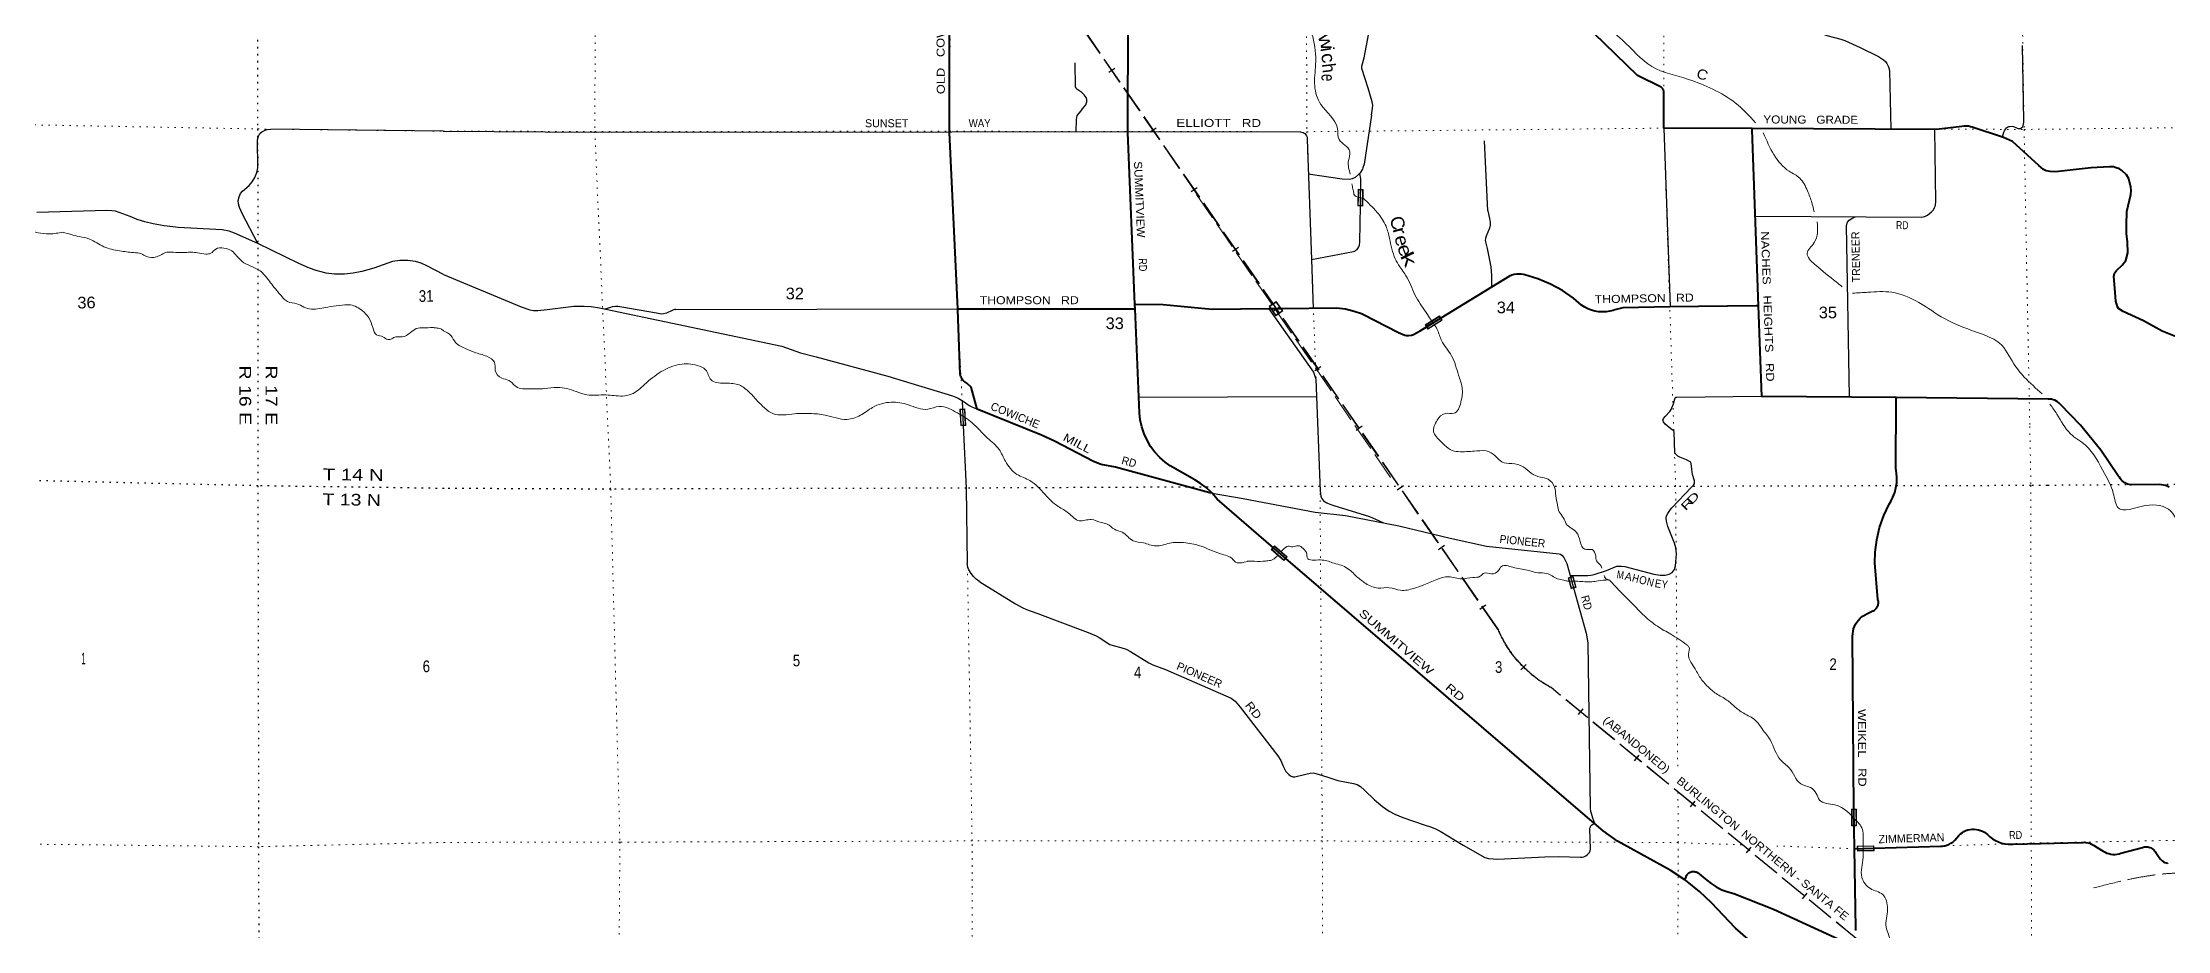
# Model space of a CAD drawing. Header units: feet. Extents: x -6 to 252658, y -374658 to -170635.
# Drawn here: x 56992 to 88860, y -317587 to -304260 of the extents above; entities that cross this region are included whole.
import ezdxf
from ezdxf.enums import TextEntityAlignment as Align

# ---------------------------------------------------------------- set-up
doc = ezdxf.new("R2010")
doc.units = ezdxf.units.FT
doc.header["$LTSCALE"] = 70
doc.linetypes.add('DOTTED', pattern=[1.5, 0.3, -1.2])
doc.linetypes.add('LONG_DASHED', pattern=[7.5, 6, -1.5])
for name, color, linetype, lineweight in [('26', 7, 'Continuous', 40), ('27', 7, 'Continuous', 13), ('29', 7, 'Continuous', 25), ('30', 7, 'Continuous', 13), ('31', 7, 'Continuous', 13), ('34', 7, 'Continuous', 25), ('39', 7, 'Continuous', 13), ('6', 7, 'DOTTED', 25), ('61', 7, 'Continuous', 13), ('63', 7, 'Continuous', 25), ('7', 7, 'DOTTED', 13)]:
    doc.layers.add(name, color=color, linetype=linetype, lineweight=lineweight)
doc.layers.add('41', color=7, linetype='Continuous')

msp = doc.modelspace()

# ---------------------------------------------------------------- linework, layer by layer
at = {"layer": '26'}
msp.add_line((84165, -316359.05), (84165.14, -316359.05), dxfattribs=at)
for points in [[(70719.35, -308258.04), (70596, -305613.05), (70594, -303624.05), (70622.22, -300294.75), (70622.43, -300271.05)], [(73375.54, -308191.7), (73270, -305609.05), (73277.94, -302154.05), (73278, -302129.05)], [(82629.38, -305550.11), (82617, -305550.05), (81307, -305548.05), (81306, -305009.05), (81306.17, -305004.48), (81305.8, -304995.92), (81304.54, -304987.44), (81302.4, -304979.14), (81299.41, -304971.11), (81295.59, -304963.44), (81290.99, -304956.21), (81285.66, -304949.5), (81279.66, -304943.39), (81273.05, -304937.93), (81265.91, -304933.2), (80911, -304757.05), (79608, -303484.05)], [(89079, -308714.05), (88782, -308590.05), (88498, -308439.05), (88197, -308299.05), (88125.6, -308253.75), (88112, -308225.05), (88083, -308143.05), (88069, -307946.05), (88053, -307773.05), (88065.48, -307721.6), (88096, -307682.05), (88182, -307603.05), (88236, -307532.05), (88267, -307419.05), (88259, -307254.05), (88246, -307129.05), (88245, -307002.05), (88249, -306797.05), (88309, -306541.05), (88315.81, -306479.94), (88309.39, -306430.68), (88279, -306308.05), (88243.03, -306244.35), (88177, -306180.05), (88142.42, -306158.68), (88092.12, -306139.41), (88048.24, -306128.7), (87989, -306125.05), (87716, -306140.05), (87491, -306166.05), (87224, -306198.05), (87160.98, -306201.52), (87098.9, -306197.24), (87041.11, -306184.39), (86999, -306166.05), (86932, -306108.05), (86536, -305745.05), (86403, -305684.05), (85930.01, -305531.01), (85907.67, -305524.41), (85875.14, -305517.89), (85842.11, -305514.81), (85808.95, -305515.2), (85776, -305519.05), (85396, -305564.05), (82629.38, -305550.11)], [(82726.41, -308210.93), (82630.18, -305572.15), (82629.38, -305550.11)], [(82726.41, -308210.93), (82692, -308211.37), (81396, -308228.05), (80690, -308241.05), (80574, -308272.05), (80549.05, -308280.55), (80495.14, -308294.4), (80440.08, -308302.53), (80384.47, -308304.86), (80328.92, -308301.37), (80274.04, -308292.09), (80220.43, -308277.12), (80168.68, -308256.63), (80119.36, -308230.85), (80073, -308200.05), (79952.24, -308098.61), (79784.99, -307982.77), (79606.54, -307885.06), (79418.86, -307806.53), (79224, -307748.05), (79203.28, -307743.05), (79167.87, -307737.6), (79132.09, -307735.87), (79096.32, -307737.9), (79060.96, -307743.65), (79026.39, -307753.07), (78993, -307766.05), (78723.59, -307931.42), (77964.73, -308397.24), (77649, -308591.05), (77644.15, -308595.7), (77554.44, -308649.7), (77520.13, -308658.86), (77476.86, -308663.44), (77446.27, -308663.14), (77424.42, -308658.89), (77328, -308618.05), (76794, -308341.05), (76789.42, -308339.18), (76662.04, -308295.13), (76530.75, -308264.65), (76397, -308248.05), (75573.02, -308257.18), (75396.46, -308259.49), (75380.46, -308259.27), (74534, -308267.05), (73799, -308197.05), (73390.07, -308191.89), (73375.54, -308191.7)], [(70719.35, -308258.04), (70744, -308258.03), (73353, -308257.06), (73378.21, -308257.05), (73375.54, -308191.7)], [(74531.89, -311025.92), (74500, -311017.28), (73084, -310634.05), (72868, -310592.05), (72753, -310549.05), (72168, -310242.05), (71974, -310155.05), (71007, -309763.05), (70921, -309432.05), (70857, -309376.05), (70853.73, -309374.44), (70837.03, -309364.92), (70821.42, -309353.7), (70807.07, -309340.91), (70794.13, -309326.7), (70782.74, -309311.2), (70773.04, -309294.6), (70765.13, -309277.08), (70759.1, -309258.83), (70755, -309240.05), (70720, -308272.05), (70719.35, -308258.04)], [(74531.89, -311025.92), (74516.86, -311008.7), (74441.81, -310939.03), (74359.89, -310877.59), (74272, -310825.05), (73904, -310615.05), (73827.31, -310559.54), (73746.84, -310488.23), (73674.25, -310408.9), (73610.36, -310322.43), (73555.85, -310229.74), (73511.33, -310131.87), (73477.29, -310029.88), (73454.09, -309924.89), (73442, -309818.05), (73378.21, -308257.05)], [(84791.09, -309589.77), (82776, -309571.05), (82726.41, -308210.93)], [(84165.14, -316359.05), (84156.24, -315762.03), (84138, -313169.05), (84138.97, -313132.91), (84143.83, -313095.64), (84152.55, -313059.09), (84165.05, -313023.64), (84181.19, -312989.7), (84200.78, -312957.63), (84223.62, -312927.79), (84249.45, -312900.49), (84278, -312876.05), (84391, -312816.27), (84432.67, -312794.23), (84441, -312791.5), (84446.12, -312789.41), (84458.71, -312782.66), (84470.54, -312774.64), (84481.45, -312765.42), (84491.35, -312755.12), (84500.11, -312743.83), (84507.65, -312731.69), (84513.87, -312718.83), (84518.72, -312705.39), (84522.14, -312691.52), (84524.08, -312677.36), (84524.54, -312663.08), (84523.5, -312648.83), (84520.98, -312634.77), (84517, -312621.05), (84472, -312069.05), (84476.47, -311911.19), (84499.92, -311723.69), (84542.84, -311539.66), (84604.76, -311361.13), (84685, -311190.05), (84709.81, -311149.6), (84743.11, -311083.09), (84769.29, -311013.48), (84788.04, -310941.51), (84799.17, -310867.97), (84802.55, -310793.67), (84798.14, -310719.42), (84786, -310646.05), (84790.88, -309634.05), (84791.09, -309589.77)], [(88882.58, -310933.31), (88855.78, -310919.75), (88827.71, -310909.07), (88798.68, -310901.38), (88769, -310896.77), (88739, -310895.28), (88322, -310899.05), (88306.55, -310897.82), (88283.56, -310893.95), (88261.1, -310887.7), (88239.41, -310879.14), (88218.74, -310868.35), (88199.31, -310855.47), (88181.33, -310840.62), (88165.01, -310823.98), (88154.74, -310811.05), (88138, -310786.05), (88120.07, -310761.05), (87858, -310377.05), (87555, -310001.05), (87256.32, -309694.05), (87228.71, -309665.67), (87207, -309649.64), (87192.98, -309640.92), (87169.79, -309629.66), (87145.55, -309620.9), (87120.52, -309614.71), (87119.99, -309614.64), (87095.07, -309611.18), (87069.99, -309610.95), (84791.09, -309589.77)], [(81623.67, -316824.51), (81402, -316682.05), (80612, -316248.05), (80397.67, -316093.41), (80055, -315800.05), (75638.7, -312003.07), (74607, -311116.05), (74584.21, -311085.83), (74531.89, -311025.92)], [(84165.14, -316359.05), (84455.97, -316350.9), (85461, -316322.75), (85485.93, -316322.05), (85511, -316317.51), (85518.87, -316316.08), (85550.95, -316306.72), (85581.86, -316294.05), (85611.29, -316278.22), (85638.89, -316259.41), (85654.84, -316245.89), (85668.25, -316233.19), (85699.74, -316195.89), (85730, -316160.05), (85753.63, -316138.04), (85779.43, -316118.63), (85807.12, -316102.03), (85836.39, -316088.4), (85866.93, -316077.91), (85898.4, -316070.67), (85930.45, -316066.76), (85962.73, -316066.23), (85994.89, -316069.06), (86026.58, -316075.25), (86057.45, -316084.71), (86087.16, -316097.35), (86115.39, -316113.03), (86141.82, -316131.57), (86159, -316146.05), (86195.73, -316180.47), (86235.86, -316210.86), (86278.95, -316236.89), (86324.52, -316258.28), (86372.08, -316274.78), (86421.1, -316286.22), (86471.05, -316292.48), (86521.38, -316293.48), (86546, -316292.05), (87570, -316264.72), (87595, -316264.05), (87620, -316263.2), (87635.25, -316264.37), (87665.1, -316269.84), (87694.21, -316278.4), (87722.26, -316289.96), (87748.96, -316304.38), (87774, -316321.52), (87781, -316327.05), (87896, -316395.05), (87922.86, -316410.83), (87951.22, -316423.73), (87980.78, -316433.58), (88011.2, -316440.3), (88042.16, -316443.79), (88073.31, -316444.04), (88104.32, -316441.02), (88134.84, -316434.78), (88160, -316427.05), (88483, -316341.05), (88498.86, -316335.84), (88515.18, -316332.33), (88531.78, -316330.54), (88548.47, -316330.49), (88565.08, -316332.19), (88581.41, -316335.62), (88597.3, -316340.73), (88612.57, -316347.48), (88627.05, -316355.79), (88640.58, -316365.56), (88653.02, -316376.7), (88664.22, -316389.07), (88674.07, -316402.55), (88682.46, -316416.98), (88683, -316418.05), (88733.61, -316489.05), (88754.33, -316518.13), (88775, -316537.59), (88781.8, -316543.2), (88799.81, -316555.12), (88818.96, -316565.1), (88839.06, -316573.02), (88859.87, -316578.8), (88861, -316579.05)], [(84183.43, -317587.75), (84185.18, -317569.44), (84185, -317551.05), (84165.14, -316359.05)], [(81623.67, -316824.51), (81634.58, -316796.05), (81634.89, -316795.25), (81647.69, -316761.86), (81658.34, -316745.25), (81662.74, -316739.96), (81671.78, -316731.14), (81681.69, -316723.31), (81692.36, -316716.56), (81703.68, -316710.97), (81715.53, -316706.59), (81727.77, -316703.47), (81740.26, -316701.65), (81752.88, -316701.14), (81765.48, -316701.96), (81777.93, -316704.09), (81790.09, -316707.51), (81801.82, -316712.18), (81813, -316718.05), (81953, -316830.05), (82015.49, -316880.27), (82093.88, -316931.63), (82177.22, -316974.5), (82264.57, -317008.43), (82355, -317033.05), (82950, -317268.05), (83929, -317718.05)], [(83099.72, -320473.12), (83389, -319665.05), (83476.3, -319389.86), (83544, -319070.05), (83568, -318864.05), (83565.88, -318835.03), (83555.83, -318767.27), (83538.74, -318700.93), (83514.81, -318636.75), (83484.31, -318575.41), (83447.56, -318517.6), (83404.97, -318463.95), (83357, -318415.05), (83146, -318218.05), (82382, -317550.05), (82020, -317173.05), (81842.8, -316999.12), (81630.71, -316829.03), (81623.67, -316824.51)]]:
    msp.add_lwpolyline(points, dxfattribs=at)
at = {"layer": '29'}
for p, q in [((84690, -304682.05), (84711.54, -305559.09)), ((62998.75, -305591.05), (60413.45, -305560.13)), ((81307, -305548.05), (81399.25, -308228.01)), ((85387, -306645.05), (85373.15, -305566.76)), ((78666, -306786.05), (78618, -305737.05)), ((76746, -307254.05), (76755.77, -306710.12)), ((82688, -306868.05), (85171, -306881.05)), ((84091, -309576.05), (84048, -307005.05)), ((76023.35, -307517.21), (76653, -307398.05)), ((63004.66, -307741.33), (64171, -308229.05)), ((66491, -308266.05), (70721, -308256.05)), ((70781.84, -309634.71), (70799.25, -310007.04)), ((73430.99, -309583.98), (76095, -309571.05)), ((81502, -309581.05), (82771, -309570.05)), ((79903.65, -312256.93), (79953.61, -312446.43))]:
    msp.add_line(p, q, dxfattribs=at)
for points in [[(76924, -305349.05), (76939.18, -305247.38), (76941.32, -305200.25), (76933.82, -305149.93), (76873.88, -304944.31), (76779.68, -304653.01), (76777.55, -304617.66), (76813.94, -304490.22), (76882.44, -304121.82)], [(83603, -304079.05), (83630.12, -304100.55), (83670.79, -304124.11), (83748.91, -304154.09), (83958.69, -304209.77), (84021.84, -304231.19), (84249.81, -304333.99), (84528.08, -304471.05), (84599.79, -304518.17), (84629.76, -304543.87), (84652.23, -304573.85), (84676.85, -304627.4), (84690, -304682.05)], [(86705.92, -305459.05), (86705, -305435.05), (86686, -304305.05)], [(72494.68, -305596.84), (72499.49, -305413.79), (72506.52, -305357.55), (72568.58, -305284.93), (72590.82, -305256.8), (72640, -305193.54), (72652.88, -305149.03), (72654.05, -305113.88), (72642.34, -305085.76), (72615.41, -305045.94), (72576.77, -305013.13), (72503.01, -304961.59), (72494.81, -304952.21), (72484.28, -304924.1), (72478.8, -304567.91)], [(60218.44, -307276.71), (59987.18, -306828.84), (59946.87, -306735.44), (59932.03, -306680.25), (59925.66, -306633.55), (59940.51, -306574.12), (59961.72, -306525.3), (59991.43, -306489.22), (60093.26, -306404.32), (60112.35, -306383.08), (60133.57, -306353.37), (60173.88, -306285.45), (60207.82, -306213.28), (60220.55, -306141.11), (60216.31, -305720.84), (60229.03, -305665.64), (60250.25, -305627.44), (60282.07, -305601.97), (60330.87, -305576.5), (60362.69, -305565.88), (60413.45, -305560.13)], [(62998.75, -305591.05), (65296, -305606.05), (70628, -305601.05), (73289, -305595.05), (75851.01, -305599.64)], [(75851.01, -305599.64), (75878.95, -305603.99), (75899.28, -305611.49), (75920.69, -305625.41), (75938.89, -305646.83), (75947.45, -305660.75), (75956.02, -305682.17), (75958, -305718.05)], [(76924, -305349.05), (76812.86, -306087), (76794.67, -306140.54), (76786.1, -306161.96), (76752.92, -306215.51), (76728.3, -306241.21), (76675.85, -306284.05), (76634.11, -306307.61), (76594.5, -306314.04), (76483.18, -306309.75), (75973.67, -306236.93)], [(86384, -305676.05), (86403.76, -305608.28), (86413.93, -305584.73), (86430.52, -305559.02), (86446.58, -305541.89), (86461.02, -305531.18), (86480.82, -305522.62), (86496.88, -305519.4), (86529.52, -305516.19), (86549.32, -305519.4), (86593.74, -305539.75), (86622.1, -305550.46), (86642.97, -305552.6), (86657.42, -305549.39), (86677.22, -305537.61), (86689.53, -305525.83), (86696.49, -305507.63), (86705.92, -305459.05)], [(75958, -305718.05), (76023.35, -307517.21), (76050, -308251.05)], [(76755.77, -306710.12), (76763, -306308.05), (76746.98, -306226.05)], [(60218.44, -307276.71), (59870.49, -307119.62), (59789.88, -307089.9), (59688.04, -307072.92), (59026.13, -307038.96), (58947.64, -307028.35), (58813.98, -307011.37), (58650.63, -306979.53), (58525.46, -306951.93), (58474.54, -306937.07), (58410.89, -306915.85), (58304.82, -306873.4), (58084.18, -306792.74), (58029.02, -306784.25), (57956.89, -306780), (56908.87, -306813.96)], [(78666, -306786.05), (78693.53, -306899.82), (78701.02, -306964.08), (78701.02, -307002.64), (78693.53, -307045.47), (78642.15, -307165.42), (78630.38, -307199.69), (78629.31, -307233.96), (78659.28, -307353.91), (78710.66, -307628.07), (78723.5, -307756.58), (78723.5, -307936.5)], [(84048, -307005.05), (84063.33, -306956.43), (84088.26, -306927.32), (84127.74, -306900.3), (84176.62, -306875.84)], [(85171, -306881.05), (85220.03, -306871.87), (85258.56, -306852.6), (85321.71, -306803.34), (85348.47, -306771.21), (85367.73, -306736.95), (85378.44, -306709.11), (85387, -306645.05)], [(63004.66, -307741.33), (62753.64, -307609.95), (62670.9, -307569.63), (62583.92, -307546.28), (62471.48, -307531.42), (62348.43, -307531.42), (62242.36, -307548.4), (61958.08, -307646.04), (61779.87, -307696.98), (61652.58, -307722.45), (61521.04, -307737.31), (61372.54, -307735.19), (61247.37, -307722.45), (61096.74, -307684.25), (60994.91, -307648.16), (60833.68, -307578.12), (60218.44, -307276.71)], [(76653, -307398.05), (76671.57, -307390.33), (76689.76, -307378.55), (76705.82, -307365.7), (76718.66, -307350.71), (76733.65, -307328.22), (76743.28, -307302.51), (76746, -307254.05)], [(64171, -308229.05), (64299.92, -308272.79), (64355.58, -308281.36), (64417.66, -308281.36), (64561.09, -308268.51), (64959.28, -308219.25), (65014.94, -308214.96), (65115.56, -308217.1), (65220.46, -308223.53), (65344, -308244.05)], [(65344, -308244.05), (68081, -308819.05), (68357, -308920.05), (68594, -308977.05), (69670, -309270.05), (70637, -309563.05)], [(66491, -308266.05), (66468.54, -308268.51), (66436.43, -308281.36), (66350.79, -308319.92), (66305.84, -308332.77), (66275.87, -308334.91), (66200.94, -308324.2), (65680.73, -308229.96), (65620.78, -308223.53), (65586.53, -308223.53), (65535.15, -308227.81), (65509.46, -308236.38), (65425.97, -308259.94)], [(75380.46, -308259.27), (76055, -309207.05), (76087, -309311.05), (76151.88, -310991.94)], [(70637, -309563.05), (70686.43, -309581.51), (70721.75, -309598.64), (70796.68, -309643.62), (70866.26, -309692.89), (70888.73, -309706.81), (70919.78, -309722.87), (71007, -309763.05)], [(79904.53, -312260.28), (80096.54, -312258.11), (80167.69, -312260.22), (80211.32, -312256.06), (80262.78, -312245.64), (80445.63, -312183.26), (80603.56, -312120.89), (80621.72, -312116.76), (80673.67, -312116.76), (80719.92, -312125.05), (81156.29, -312237.32), (81253.42, -312253.98), (81326.14, -312256.06), (81384.33, -312239.43), (81430.58, -312212.37), (81450.82, -312191.61), (81465.37, -312168.74), (81480.45, -312112.58), (81494.46, -311935.88), (81484.07, -311844.4), (81467.98, -311775.76), (81368.24, -311526.27), (81346.92, -311445.2), (81343.31, -311389.05), (81349, -311366.2), (81365.62, -311328.77), (81405.65, -311268.46), (81425.88, -311241.45), (81721.49, -310935.81), (81753.16, -310901.52), (81764.08, -310878.64), (81768.23, -310860.96), (81767.21, -310840.17), (81738.12, -310744.53), (81725.65, -310665.53), (81717.34, -310578.21), (81707.46, -310559.5), (81691.87, -310548.06), (81646.69, -310524.15), (81545.38, -310484.65), (81517.86, -310470.09), (81480.44, -310435.79), (81473.17, -310427.48), (81470.05, -310416.04), (81459.67, -310104.17), (81454.47, -310092.74), (81447.2, -310084.42), (81409.8, -310058.43), (81326.68, -309987.74), (81300.19, -309954.47), (81295, -309939.91), (81293.44, -309925.37), (81295.51, -309916.02), (81302.27, -309903.53), (81326.68, -309875.47), (81397.33, -309796.47), (81415.52, -309767.35), (81451.36, -309684.2), (81476.3, -309592.72), (81487.21, -309584.39), (81502, -309581.05)], [(70799.25, -310007.04), (70842, -310949.05), (70859.63, -312079.96)], [(74531.89, -311025.92), (75000, -311105.05), (76080, -311308.05), (76532, -311361.05), (77334, -311513.05), (78102, -311701.05), (78646, -311819.05), (79736, -311932.05), (79758.32, -311939.18), (79775.45, -311952.03), (79805.42, -311988.45), (79852, -312077.05), (79903.65, -312256.93)], [(76151.88, -310991.94), (76162.58, -311069.07), (76171.14, -311101.19), (76201.11, -311137.61), (76250.35, -311169.74), (76295.31, -311186.87), (76359.53, -311210.43), (76890.45, -311375.36), (76935.41, -311392.49), (76982.5, -311413.91), (77100.25, -311467.46)], [(71046.97, -312354.53), (70993.65, -312313.5), (70955.11, -312274.95), (70918.72, -312229.97), (70884.47, -312172.14), (70869.48, -312135.73), (70859.63, -312079.96)], [(71046.97, -312354.53), (71583.44, -312684.05), (71681.91, -312737.6), (71750.42, -312767.58), (71904.55, -312823.27), (72675.24, -313114.57), (72795.12, -313165.98), (72839.02, -313189.53), (73000.64, -313294.49), (73048.81, -313311.62), (73163.34, -313337.33), (73243.63, -313365.17), (73308.91, -313397.3), (73582.93, -313568.65), (73642.88, -313598.64), (73831.27, -313671.46), (74816.03, -314099.84), (74880.25, -314146.96), (74953.04, -314236.92), (75518.21, -314965.17), (75561.02, -315033.71), (75595.28, -315119.39), (75637.02, -315198.63), (75680.91, -315247.9), (75705.53, -315267.17), (75741.92, -315280.02), (75775.1, -315282.17), (75937.8, -315239.33), (76000.96, -315224.33), (76049.12, -315222.2), (76088.73, -315230.76), (76254.64, -315282.17), (76417.34, -315333.57), (76653.9, -315378.55), (76708.49, -315393.55), (76758.8, -315425.67), (76819.81, -315479.22), (76965.38, -315624.87), (77085.27, -315725.53), (77188.03, -315796.22), (77273.66, -315841.19), (77393.54, -315890.47), (77710.38, -316001.85), (77820.63, -316036.11)], [(79953.61, -312446.43), (80140, -313124.05), (80165, -313271.05), (80202, -315757.05)], [(80202, -315757.05), (80208.69, -315796.21), (80216.18, -315828.34), (80235.45, -315893.67), (80265.42, -315976.14)], [(77820.63, -316036.11), (77883.79, -316061.81), (77952.29, -316098.22), (78295, -316306.05), (78620, -316491.05), (78678, -316505.05), (78817, -316516.05), (79524, -316482.05), (79727, -316475.05), (80057, -316487.05)], [(80057, -316487.05), (80082.92, -316484.84), (80107.54, -316479.48), (80138.58, -316467.7), (80158.38, -316451.64), (80191.03, -316415.22), (80201.73, -316390.59), (80207.61, -316365.96), (80199.05, -316061.81), (80199.59, -316042.53), (80204.94, -316029.68), (80212.43, -316015.76), (80222.6, -316003.98), (80240.27, -315991.13), (80265.42, -315976.14)]]:
    msp.add_lwpolyline(points, dxfattribs=at)
at = {"layer": '31'}
for p, q in [((76797.37, -306465.04), (76790.6, -306714.95)), ((76790.6, -306714.95), (76715.63, -306712.92)), ((70750.1, -309761.53), (70825.04, -309758.57)), ((70762.96, -310009.33), (70750.1, -309761.53)), ((70816.43, -309766.91), (70758.5, -309769.2)), ((70816.43, -309766.91), (70758.5, -309769.2)), ((79873.03, -312295.85), (79945.33, -312275.91)), ((79917.63, -312457.6), (79873.03, -312295.85)), ((79945.33, -312275.91), (79989.9, -312437.53)), ((79988.79, -312436.92), (79916.49, -312456.86))]:
    msp.add_line(p, q, dxfattribs=at)
for points in [[(76715.63, -306712.92), (76722.4, -306463.01), (76797.37, -306465.04)], [(70824, -309759.05), (70837.9, -310006.38), (70762.96, -310009.33)]]:
    msp.add_lwpolyline(points, dxfattribs=at)
for points in [[(76789.15, -306472.81), (76730.18, -306471.22), (76723.84, -306705.14), (76782.81, -306706.73)], [(70816.43, -309766.91), (70758.5, -309769.2), (70770.53, -310001.02), (70829.45, -309998.7)], [(79939.74, -312285.75), (79882.86, -312301.43), (79922.95, -312446.77), (79979.82, -312431.09)]]:
    msp.add_lwpolyline(points, close=True, dxfattribs=at)
at = {"layer": '34', "linetype": 'LONG_DASHED', "lineweight": 13}
for p, q in [((78821.23, -313062.75), (67879.71, -297214.87)), ((74299, -306544.05), (77234, -310825.05)), ((85029, -318392.05), (79617, -313938.05))]:
    msp.add_line(p, q, dxfattribs=at)
msp.add_arc((80468.65, -312364.39), 1789.33, 202.97242, 241.57802, dxfattribs=at)
msp.add_spline([(87750.04, -316947.8), (89422.93, -316751.66), (90415.13, -317213.15), (91026.6, -317859.23), (92399.53, -318170.74), (93310.97, -318043.83), (93691.7, -317420.82), (93541.71, -316590.14)], degree=3, dxfattribs=at)
at = {"layer": '39'}
for points in [[(87551.22, -296255.96), (87529.1, -296442.13), (87551.46, -296683.45), (87558.84, -296828.3), (87542.12, -296975.38), (87515.47, -297136.63), (87461.58, -297394.73), (87402.9, -297570.35), (87309.79, -297720.11), (87312.01, -297742.23), (87281.17, -297885.4), (87221.1, -298127.46), (87202.36, -298274.55), (87206.1, -298459.69), (87253.38, -298569.97), (87411.32, -298689.33), (87626.33, -298890.71), (87857.45, -299093.96), (88003.99, -299283.87), (88130.72, -299506.16), (88269.34, -299708.22), (88332.94, -299844.52), (88330.17, -299979.39), (88310.99, -300078.19), (88316.42, -300229.09), (88435.77, -300521.89), (88615.3, -300800.06), (88742.55, -301076.69), (88840.29, -301208.66), (88999.66, -301480.98), (89097.73, -301647.17), (89144.74, -301729.27), (89153.53, -301809.7), (89096.45, -301941.03), (89093.25, -302029.62), (89133.29, -302226.51), (89119.03, -302421.87), (89081.93, -302540.94), (89011.7, -302771.01), (88974.57, -302886.06), (88957.37, -302982.82), (89019.32, -303157.38), (89056.32, -303243.6), (89085.14, -303315.8), (89282.36, -303549.54), (89385.87, -303653.29), (89441.69, -303817.83), (89481.36, -303974.47), (89595.65, -304156.62), (89687.54, -304306.76), (89752.49, -304372.6), (89893.21, -304584.7), (90082.68, -304850.72), (90191.27, -305067.13), (90261.33, -305249.66), (90321.1, -305406.12), (90380.63, -305536.42), (90441.41, -305586.2), (90499.57, -305569.59), (90474.61, -305481.25), (90431.25, -305358.86), (90430.63, -305292.45), (90479.07, -305312.14), (90525.97, -305382.17), (90589.5, -305295.07), (90637.96, -305316.78), (90607.59, -305510.26), (90632.86, -305632.82), (90812.74, -305731.86), (90942.22, -305817.26), (91093.16, -305832.03), (91197.48, -305806.95), (91429.31, -305871.32), (91575.25, -305996.83), (91749.43, -306132.16), (91910.96, -306205.2), (92100.63, -306275.98), (92280.17, -306338.8), (92533, -306499.59), (92680.61, -306588.86), (92866.76, -306714.01), (92978.45, -306831.77), (93041.94, -306956), (93123.79, -307108.24), (93302.16, -307261.64), (93463.6, -307324.62), (93592.42, -307339.58), (93638.38, -307308.98), (93679.99, -307242.2), (93746.88, -307299.97), (93788.21, -307420.37)], [(87644.94, -301963.93), (87592.49, -301728.91), (87586.64, -301533.73), (87542, -301274.48), (87387.17, -301058.48), (87263.41, -300938.81), (87213.93, -300808.43), (87185.38, -300549.04), (87184.36, -300440.37), (87201.03, -300287.25), (87193.67, -300144.42), (87105.96, -300010.34), (87100.79, -299887.61), (87055.75, -299801.47), (86999.01, -299753.66), (86976.95, -299759.9), (86996.36, -299900.61), (87010.5, -300123.9), (87045.99, -300264.47), (87091.77, -300429.11), (87113.3, -300581.88), (87123.25, -300787.09), (87165.32, -300985.97), (87238.73, -301096.02), (87346.06, -301177.59), (87441.55, -301283.42), (87487.94, -301514.47), (87552.52, -301755.42), (87584.14, -301912.13), (87646.22, -302100.78), (87721.76, -302222.89), (87822.81, -302278.35), (88028.09, -302298.67), (88177.45, -302359.75), (88210.82, -302488.26), (88212.83, -302703.6), (88176.11, -302862.93), (88115.45, -303042.6), (88098.24, -303137.34), (88145.4, -303235.55), (88323.53, -303362.79), (88505.38, -303457.79), (88717.57, -303572.65), (88919.8, -303697.66), (89104.45, -303877.17), (89244.42, -304008.77), (89366.14, -304124.43), (89518.43, -304284.1), (89652.6, -304441.92), (89813.16, -304625.66), (89933.57, -304815.81), (90050.14, -305026.11), (90195.29, -305282.45), (90283.73, -305495.01), (90369.9, -305679.42), (90447.67, -305825.66), (90593.42, -305931.04), (90698.51, -305988.48), (90866.1, -306063.48), (90989.56, -306150.95), (91205.54, -306239.61), (91486.22, -306367.95), (91619.08, -306384.89), (91713.48, -306374), (91868.37, -306380.68), (92159.21, -306521.01), (92261.83, -306528.15), (92431.22, -306581), (92617.01, -306667.91), (92748.74, -306779.46), (92909.23, -306955.16), (92976.68, -307073.31), (93046.22, -307199.49), (93082.82, -307243.45), (93200.19, -307322.92), (93337.76, -307414.29), (93470.35, -307401.04), (93575.02, -307414.2), (93670.65, -307534.12), (93718.82, -307741), (93740.03, -307859.56), (93694.43, -307928.4), (93669.02, -308007.12), (93736.39, -308115.21), (93820.11, -308253.34), (93916.35, -308439.67), (94022.08, -308565.54), (94083.79, -308713.93), (94113.64, -308896.82), (94128.65, -308997.32), (94121.87, -309132.23), (94118.49, -309200.69), (94157.42, -309278.85), (94209.26, -309447.45), (94260.39, -309539.59), (94218.37, -309562.1), (94246.97, -309610.15)], [(76603.79, -306234.56), (76577.88, -306032.8), (76598.78, -305901.79), (76523.43, -305799.81), (76438.22, -305718.04), (76410.51, -305549.22), (76163.86, -305189.12), (76070.77, -304910.17), (76083.87, -304590.04), (76041.79, -304173.79), (75965.6, -303981.24), (75882, -303857.19), (75746.27, -303532.34), (75602.68, -303227.68), (75445.91, -303019.74), (75239.51, -302878.67), (75100.63, -302648.43), (74810.01, -302532.25), (74525.7, -302446.21), (74417.96, -302320.36), (74319.82, -302146.13), (74013.89, -301897.24), (73856.83, -301872.47), (73683.08, -301783.43), (73498.65, -301628.07), (73425.66, -301616.56)], [(79424.28, -302934.08), (79424.26, -302934.26), (79717.98, -303382.5), (80107.7, -303775.56), (80680.88, -304221.33), (81128.98, -304621.92), (81677.68, -304814.32), (82042.99, -304962.04), (82378.67, -305166.38), (82681.33, -305465.63)], [(82798.44, -305617.05), (83188.51, -306193.74), (83344.27, -306295.01), (83460.68, -306487.2), (83526.68, -306665.75), (83561.47, -306801.49)], [(48228.35, -306010.07), (48441.74, -306187.33), (48571.77, -306298.53), (48703.93, -306421.78), (48843.74, -306506.73), (48969.22, -306569.71), (49041.93, -306593.05), (49166.26, -306549.45), (49308.16, -306455.39), (49426.55, -306421.92), (49529.02, -306404.71), (49603.14, -306371.72), (49653.89, -306411.38), (49836.74, -306568.26), (49992.43, -306632.93), (50103.76, -306690.03), (50234.64, -306694.63), (50347.55, -306711.5), (50494.12, -306677.72), (50627.13, -306692.35), (50863.45, -306768.2), (51034.7, -306782.42), (51270.78, -306836.14), (51385.22, -306808.75), (51523.94, -306793.15), (51681.03, -306801.49), (51794.02, -306826.4), (51961.81, -306892.94), (52124.68, -306877.08), (52328.04, -306882.9), (52472.77, -306865.23), (52579.27, -306847.97), (52734.06, -306830.19), (52907.58, -306868.52), (53032.34, -306865.14), (53203.72, -306891.42), (53374.42, -306855.36), (53517.19, -306841.73), (53688.04, -306819.75), (53822.95, -306824.31), (53957.16, -306949.54), (54058.57, -307020.84), (54181.41, -307025.53), (54376.26, -306989.2), (54518.42, -306919.27), (54690.87, -306859.06), (54820.4, -306924.01), (54933.32, -306942.89), (55104.59, -306959.11), (55205.76, -307008.28), (55258.74, -307068.04), (55280.2, -307190.48), (55396.99, -307195.24), (55512.24, -307242.25), (55596.92, -307255.4), (55677.12, -307226.36), (55793.59, -307200.96), (55863.55, -307155.95), (56004.52, -307162.45), (56110.52, -307098.94), (56230.79, -307053.38), (56387.39, -307015.47), (56578.39, -306995.28), (56764.31, -307063.63), (57093.15, -307132.44), (57298.2, -307108.07)], [(76795.94, -306596.16), (76691, -306571.05), (76666, -306552.05), (76657, -306514.05), (76644, -306462.05), (76629, -306383.05)], [(77824.38, -308437.8), (77763.62, -308342.95), (77592.28, -308080.8), (77460.96, -307798.17), (77348.76, -307626.07), (77279.28, -307505.93), (77191.98, -307200.77), (77140.01, -307018.07), (77007.38, -306809.93), (76795.94, -306596.16)], [(57298.2, -307108.07), (57544.46, -307171.74), (57695.84, -307210.31), (57912.47, -307326.6), (58148.62, -307386.36), (58354.24, -307414.28), (58475.21, -307433.07), (58550.11, -307472.47), (58701.12, -307476.85), (58855.38, -307408.79), (58992.28, -307411.32), (59133.18, -307411.79), (59225.72, -307406.75), (59316.42, -307417.83), (59443.41, -307434.54), (59513.74, -307423.71), (59589.55, -307360.54), (59712.16, -307345.12), (59829.38, -307388.08), (59902.61, -307459.68), (60012.45, -307565.07), (60139.92, -307626.02), (60289.85, -307716.89), (60375.49, -307818.52), (60522.42, -308003.95), (60608.02, -308101.56), (60666.91, -308149.18), (60804.11, -308179.86), (60911.37, -308232.99), (61024.4, -308261.92), (61271.65, -308231.06), (61440.47, -308207.09), (61611.48, -308199.18), (61789.54, -308285.73), (61885.29, -308391.27), (61945.26, -308539.44), (62002.79, -308647.41), (62097.71, -308676.54), (62170.64, -308719.98), (62292.98, -308678.42), (62387.57, -308677.39), (62505.66, -308615.76), (62597.59, -308554.42), (62708.18, -308543.16), (62842.42, -308536.65)], [(83605.69, -306954.11), (83562.42, -307263.2), (83455.35, -307425.17), (83571.51, -307591.19), (83891.65, -307854.04), (83981.06, -307926.54)], [(84138.23, -308021.22), (84367.61, -308008.83), (84723.49, -308007.7), (85133.11, -308163.08), (85513.36, -308403.26), (86084.59, -308639.73), (86341.18, -308772.31), (86553.17, -309080.39), (86711.88, -309282.27), (86982.34, -309531.51)], [(77917.7, -310203.33), (77850.09, -310069.07), (77863.71, -310020.65), (77909.09, -309927.66), (78026.79, -309828), (78159.47, -309824.82), (78262.48, -309658.87), (78280.52, -309437.31), (78228.53, -309252.6), (78123.29, -308963.7), (77972.35, -308733.58), (77908.49, -308569.1), (77824.38, -308437.8)], [(62842.42, -308536.65), (62893.55, -308544.3), (62966.73, -308558.94), (63007.21, -308587.85)], [(63007.17, -308587.82), (63117, -308659.05), (63186, -308762.05), (63345, -308858.05), (63467, -308909.05), (63656, -308970.05), (63770, -309060.05), (63782, -309184.05), (63878, -309296.05), (63986, -309333.05), (64078, -309412.05), (64160, -309452.05), (64287, -309457.05), (64521, -309455.05), (64712, -309436.05), (64995, -309498.05), (65154, -309547.05), (65442, -309549.05), (65689, -309566.05), (65820, -309539.05), (66022, -309393.05), (66272, -309199.05), (66551, -309092.05), (66810, -309106.05), (66935, -309173.05), (67018, -309322.05), (67213, -309374.05), (67420, -309393.05), (67559, -309479.05), (67691, -309614.05), (67795, -309721.05), (67943, -309829.05), (68269, -309833.05), (68500, -309828.05), (68728, -309852.05), (69057, -309916.05), (69257, -309855.05), (69440, -309737.05), (69721, -309658.05), (69976, -309698.05), (70269, -309764.05), (70437, -309721.05), (70583, -309754.05), (70833.1, -309891.6)], [(87097, -309686.99), (87201.66, -309839.48), (87403.44, -310131.55), (87630.25, -310304.65), (87915.72, -310730.83), (88047.12, -311021.51), (88119.57, -311244.28), (88527.42, -311210.48), (88910.25, -311295.65), (89076.46, -311654.46), (89311.22, -312032.78), (89377.5, -312272.84)], [(70833.1, -309891.6), (70930, -309965.05), (71164, -310198.05), (71338, -310368.05), (71432, -310544.05), (71606, -310742.05), (71801, -310836.05), (72027, -311043.05), (72223, -311223.05), (72379, -311323.05), (72540, -311438.05), (72719, -311419.05), (72870, -311465.05), (72958, -311489.05), (73066, -311566.05), (73185, -311611.05), (73347, -311737.05), (73504, -311770.05), (73684, -311816.05), (73896, -311773.05), (74105, -311766.05), (74348, -311813.05), (74656, -311932.05), (74844, -312018.05), (74866, -312044.05), (75072.04, -312045.5)], [(80375.58, -312150.61), (80366.47, -312117.89), (80297.38, -312040.01), (80284.61, -311963.64), (80229.46, -311871.54), (80122.85, -311866.44), (80049.36, -311748.34), (79997.82, -311611.94), (79841.79, -311482.49), (79798.69, -311388.28), (79735.57, -311304.3), (79712.5, -311201.86), (79685.07, -311063.22), (79667.76, -310932.55), (79572.16, -310814.65), (79451.21, -310781.5), (79315.96, -310724.33), (79196.44, -310628.78), (79025.08, -310579.97), (78876.03, -310553.11), (78803.06, -310489.35), (78687.63, -310401.82), (78500.52, -310389.38), (78255.33, -310401.61), (78134.51, -310382.55), (78017.13, -310301.07), (77917.7, -310203.33)], [(75056.09, -312044.1), (75126, -312045.05), (75295, -312046.05), (75367, -312039.05), (75443, -312020.05), (75519, -311953.05)], [(75564.98, -311899.03), (75593, -311874.05), (75673, -311819.05), (75743, -311829.05), (75821, -311812.05), (75898, -311853.05), (75953, -311939.05), (75958, -311990.05), (76157, -312026.05), (76339, -312067.05), (76540, -312138.05), (76704, -312277.05), (76838, -312380.05), (77022, -312447.05), (77189, -312442.05), (77358, -312481.05), (77557, -312453.05), (77709, -312401.05), (77901, -312319.05), (78078, -312279.05), (78275, -312311.05), (78442, -312288.05), (78552, -312271.05), (78610, -312222.05), (78723, -312235.05), (78825, -312186.05), (78871, -312123.05), (79042, -312136.05), (79257, -312178.05), (79420, -312219.05), (79551, -312228.05), (79713, -312309.05), (79806.76, -312330.62), (79862.69, -312343.47), (79888, -312346.05)], [(84196.48, -315944.59), (83872.35, -315701.69), (83642.46, -315629.25), (83591.28, -315531.08), (83503.98, -315441.29), (83358.68, -315384.2), (83269.18, -315274.29), (83185.55, -315146.22), (83055.75, -315026.61), (82904.19, -314730.07), (82781.99, -314562.08), (82678.21, -314430.16), (82504.33, -314327.04), (82360.57, -314219.63), (82236.97, -314118.07), (82071.17, -314018.9), (81953.56, -313913.27), (81853.96, -313797.41), (81766.06, -313643.21), (81696.65, -313531.12), (81677.71, -313440.71), (81682.71, -313329.97), (81650.26, -313300.07), (81409.51, -313141.18), (81209.32, -313020.18), (81016.88, -312866.9), (80822.03, -312671.38), (80651.51, -312497.78), (80539.81, -312378.01), (80460.83, -312318.32), (80450.76, -312316.4), (80409.94, -312260.63)], [(79888, -312346.05), (80013, -312346.05), (80226, -312353.05), (80320, -312340.05), (80473, -312325.05)], [(84296.58, -316395.05), (84297.66, -316245.38), (84263.39, -316020.27), (84194.87, -315943.17)], [(87871.28, -320455.66), (87713.85, -320345.23), (87521.5, -320202.01), (87348.95, -320026.42), (87238.21, -319793.93), (87113.57, -319581.69), (86909.35, -319458.7), (86756.29, -319431.88), (86553.07, -319417.57), (86345.67, -319385.19), (86219.46, -319434.61), (86076.92, -319458.01), (85824.57, -319349.54), (85648.57, -319234.36), (85544.75, -319098.42), (85481.49, -318998.34), (85452.52, -318910.04), (85434.44, -318696.86), (85334.78, -318574.96), (85228.83, -318424.95), (85145.36, -318314.99), (85056.34, -318255.39), (84970.98, -318157.53), (84894.09, -318105.88), (84881.29, -318027.49), (84818.07, -317931.44), (84801.19, -317847.06), (84768.69, -317811.12), (84697.55, -317729.23), (84695.31, -317705.1), (84676.66, -317644.88), (84641.46, -317536.5), (84661.04, -317264.62), (84588.63, -317045.88), (84404.83, -316956.93), (84276.59, -316789), (84295.91, -316488.93), (84296.58, -316395.05)]]:
    msp.add_spline(points, degree=3, dxfattribs=at)
at = {"layer": '6'}
for points in [[(60184.91, -291819.32), (60183.27, -294887.02), (60212.91, -300232.29), (60218.18, -305557.72), (60221.77, -310913.33), (60232.05, -316329.2), (60239.22, -320544.63)], [(63013.49, -310953), (60221.77, -310913.33), (54938.71, -310790.13), (49631.6, -310677.25), (44321.4, -310650.88), (41646.87, -310702.26), (39136.46, -310667.38), (33867.35, -310716.98), (31507.04, -310714.33)], [(87058.73, -310907.67), (86811.51, -310909.66), (81483.32, -310922.54), (76150.99, -310923.39), (70843.01, -310948.17), (65512.82, -310963.08), (63013.49, -310953)], [(94520.12, -310850.33), (92018.79, -310867.65), (87058.73, -310907.67)]]:
    msp.add_lwpolyline(points, dxfattribs=at)
at = {"layer": '61'}
for p, q in [((77981.12, -308428.39), (77769.46, -308561.44)), ((77769.46, -308561.44), (77729.54, -308497.94)), ((75420.04, -311871.12), (75468.83, -311814.15)), ((75609.92, -312033.74), (75420.04, -311871.12)), ((84194.61, -315763.61), (84197.39, -316013.6)), ((84197.39, -316013.6), (84122.39, -316014.43)), ((84208.09, -316320.02), (84458.02, -316314.1)), ((84458.02, -316314.1), (84459.79, -316389.08))]:
    msp.add_line(p, q, dxfattribs=at)
for points in [[(75583.47, -308286.94), (75492.44, -308156.05), (75398.85, -308221.15), (75489.89, -308352.04)], [(77938.68, -308375.92), (77740.57, -308500.45), (77771.97, -308550.4), (77970.08, -308425.87)], [(75469.7, -311825.43), (75431.31, -311870.25), (75609.05, -312022.46), (75647.42, -311977.65)], [(75469.7, -311825.43), (75431.31, -311870.25), (75609.05, -312022.46), (75647.42, -311977.65)], [(84186.7, -315771.69), (84127.68, -315772.35), (84130.29, -316006.34), (84189.31, -316005.69)], [(84450.21, -316322.27), (84216.27, -316327.82), (84217.67, -316386.81), (84451.6, -316381.27)]]:
    msp.add_lwpolyline(points, close=True, dxfattribs=at)
for points in [[(77729.54, -308497.94), (77941.2, -308364.9), (77981.12, -308428.39)], [(75468.83, -311814.15), (75658.71, -311976.78), (75609.92, -312033.74)], [(84122.39, -316014.43), (84119.61, -315764.45), (84194.61, -315763.61)], [(84459.79, -316389.08), (84209.86, -316395), (84208.09, -316320.02)]]:
    msp.add_lwpolyline(points, dxfattribs=at)
at = {"layer": '63'}
for p, q in [((73073.83, -304649.24), (72982.81, -304712.08)), ((73691.89, -305544.45), (73600.87, -305607.29)), ((74309.95, -306439.65), (74218.93, -306502.5)), ((74928.01, -307334.86), (74836.99, -307397.71)), ((75546.07, -308230.07), (75455.05, -308292.91)), ((76164.13, -309125.28), (76073.11, -309188.12)), ((76782.19, -310020.49), (76691.17, -310083.33)), ((77400.25, -310915.69), (77309.23, -310978.54)), ((78018.31, -311810.9), (77927.29, -311873.75)), ((78636.37, -312706.11), (78545.35, -312768.95)), ((79239.76, -313594.58), (79162.32, -313673.56)), ((80090.39, -314262.24), (80020.1, -314347.64)), ((80930.35, -314953.51), (80860.06, -315038.92)), ((81770.31, -315644.79), (81700.02, -315730.19)), ((82610.27, -316336.06), (82539.98, -316421.47)), ((83450.23, -317027.34), (83379.94, -317112.75))]:
    msp.add_line(p, q, dxfattribs=at)
at = {"layer": '63', "lineweight": 13}
for p, q in [((75387.28, -308219.46), (75494.44, -308144.92)), ((75494.44, -308144.92), (75594.61, -308288.94)), ((75387.72, -308219.15), (75487.89, -308363.17)), ((75487.46, -308363.48), (75594.61, -308288.94))]:
    msp.add_line(p, q, dxfattribs=at)
at = {"layer": '63', "linetype": 'LONG_DASHED'}
msp.add_lwpolyline([(85026.59, -318395.39), (79614.69, -313941.47), (79598.46, -313932.61), (79571.23, -313917.07), (79544.27, -313901.24), (79517.48, -313884.93), (79491.22, -313868.01), (79464.99, -313850.7), (79439.17, -313833), (79413.71, -313814.77), (79388.68, -313796.16), (79363.86, -313777.09), (79339.27, -313757.7), (79315.2, -313737.7), (79291.41, -313717.41), (79267.97, -313696.56), (79244.79, -313675.42), (79222.19, -313653.83), (79199.87, -313631.94), (79177.95, -313609.67), (79156.4, -313586.86), (79135.35, -313563.84), (79114.48, -313540.34), (79094.27, -313516.58), (79074.25, -313492.33), (79054.9, -313467.82), (79035.81, -313443), (79017.21, -313417.96), (78998.96, -313392.37), (78981.38, -313366.52), (78964.13, -313340.53), (78947.24, -313314), (78930.9, -313287.42), (78914.99, -313260.45), (78899.68, -313233.05), (78884.77, -313205.68), (78870.27, -313177.92), (78856.37, -313149.73), (78842.87, -313121.57), (78829.87, -313093.18), (78817.62, -313064.75), (67876.24, -297217.07)], dxfattribs=at)
at = {"layer": '7'}
for points in [[(65197.35, -286239.04), (65273.66, -289632.69), (65314.89, -294915.64), (65300.5, -300271.53), (65273.75, -305595.34), (65512.82, -310963.08), (65650.71, -316261.28), (65619.62, -320529.86)], [(70787.81, -309760.92), (70594, -305592.59), (70624.77, -300268.75), (70587.24, -294951.55), (70545.56, -289620.3), (70527.31, -288488.03)], [(86614.48, -297402), (86626.81, -300161.5), (86709.38, -305564.85), (86794.54, -310021.52)], [(81386.82, -307954.63), (81308.51, -305546.18), (81300.97, -302631.96)], [(75948.69, -303853.04), (75952.54, -305599.56), (76150.99, -310923.39), (76184.52, -316242.63), (76199.99, -320497.11)], [(31498.99, -305351.67), (33755.85, -305247.91), (39039.08, -305200.17), (44281.98, -305145.79), (49582.07, -305354.31), (54875.02, -305461.32), (60218.18, -305557.72), (62998.75, -305591.05)], [(62998.75, -305591.05), (65273.75, -305595.34), (70594, -305592.59), (75952.54, -305599.56), (81308.51, -305546.18), (86709.38, -305564.85), (90299.97, -305526.22)], [(81514.59, -315122.08), (81483.32, -310922.54), (81395.08, -308208.6)], [(70938.95, -320513.99), (70932.61, -316242.77), (70843.01, -310948.17), (70799.25, -310007.04)], [(86794.54, -310021.52), (86811.51, -310909.66), (86817.33, -316275.44), (86831.44, -320459.28)], [(81505.08, -320478.85), (81523.12, -316267.9), (81517.15, -315466.06)], [(63028.1, -316264.38), (60232.05, -316329.2), (54961.76, -316270.22), (49683.84, -316230.71), (44411.54, -316192.58), (39012.82, -316356.22), (33822.15, -316400.94), (31497.77, -316444.47)], [(82470.64, -316300.56), (81523.12, -316267.9), (76184.52, -316242.63), (70932.61, -316242.77), (65650.71, -316261.28), (63028.1, -316264.38)], [(84209.06, -316358.03), (84172.05, -316359.2), (83000.84, -316318.83)], [(94541.98, -316149.48), (92112.53, -316174.29), (86817.33, -316275.44), (84457.97, -316350.15)]]:
    msp.add_lwpolyline(points, dxfattribs=at)

# ---------------------------------------------------------------- texts
at = {"layer": '27'}
for s, rotation, width, p in [('OLD   COWICHE   RD', 90.289, 1.2, (70523.57, -305035.76)), ('YOUNG   GRADE', 359.751, 1.1, (82798.61, -305474.93)), ('SUMMITVIEW ', 272.34, 1.1, (73360.07, -306045.05)), ('NACHES   HEIGHTS   RD', 272.088, 1.2, (82762.24, -307095.09)), ('RD', 272.34, 0.85, (73429.96, -307500.53)), ('THOMPSON   RD', 0.021, 1.15, (71045.97, -308187.92)), ('THOMPSON   RD', 1.055, 1.15, (80270.08, -308174.18)), ('MILL', 332.31, 1.25, (72285.51, -310224.66)), ('RD', 344.856, 0.95, (73164.87, -310583.42)), ('SUMMITVIEW     RD', 319.312, 1.35, (76722.29, -312842.39)), ('WEIKEL   RD', 270.403, 1.2, (84215.69, -314262.46)), ('RD', 1.814, 0.85, (86485.65, -316215.91))]:
    msp.add_text(s, height=120, rotation=rotation, dxfattribs=dict(at, width=width)).set_placement(p)
for s, rotation, p in [('COWICHE', 337.933, (71198.04, -309764.96)), ('ZIMMERMAN', 1.814, (84526.74, -316277.94))]:
    msp.add_text(s, height=120, rotation=rotation, dxfattribs=at).set_placement(p)
at = {"layer": '30'}
for s, rotation, p in [('SUNSET', 0.054, (69326.41, -305532.27)), ('TRENEER', 90.958, (84251.17, -307860.66)), ('PIONEER', 336.49, (73987.14, -313662.93))]:
    msp.add_text(s, height=120, rotation=rotation, dxfattribs=at).set_placement(p)
for s, rotation, width, p in [('WAY', 0.129, 0.9, (70881.22, -305530.48)), ('ELLIOTT   RD', 359.897, 1.25, (73996.01, -305526.32)), ('RD', 359.7, 0.8, (84789.28, -307061.21)), ('PIONEER', 354.081, 0.95, (78838.8, -311768.66)), ('RD', 285.38, 0.95, (80061.85, -312576.01)), ('RD', 307.814, 1.2, (75019.75, -314208.71))]:
    msp.add_text(s, height=120, rotation=rotation, dxfattribs=dict(at, width=width)).set_placement(p)
for s, rotation, width, p in [('D', 45.956, 1.65, (81787.89, -311139.09)), ('R', 45.956, 1.65, (81699.69, -311227.62)), ('M', 352, 0.8, (80647.14, -312308.59)), ('H', 345.572, 0.85, (80869.23, -312359.65)), ('O', 345.572, 0.9, (80978.59, -312387.8)), ('N', 345.572, 0.9, (81090.22, -312416.52)), ('E', 350.267, 0.9, (81211.33, -312439.53)), ('Y', 352.949, 0.85, (81312.51, -312452.69))]:
    msp.add_text(s, height=120, rotation=rotation, dxfattribs=dict(at, width=width)).set_placement(p, align=Align.CENTER)
msp.add_text('A', height=120, rotation=347.572, dxfattribs=at).set_placement((80763.79, -312333.91), align=Align.CENTER)
at = {"layer": '41'}
for s, height, rotation, width, p in [('w', 200, 286.081, 1.2, (76116.1, -304163.64)), ('c', 200, 279.889, 1.1, (76164.67, -304435.07)), ('h', 200, 276.876, 0.95, (76176.31, -304584.81)), ('C', 150, 338.527, 1.15, (81779.24, -304778.93)), ('e', 200, 269.222, 0.75, (76173.97, -304731.33)), ('C', 200, 287.396, 1.05, (77189.66, -306900.56)), ('r', 200, 285.856, 1.2, (77236.86, -307062.2)), ('e', 200, 285.962, 1.1, (77261.9, -307180.69)), ('e', 200, 290.77, 1.2, (77301.79, -307327.09)), ('k', 200, 296.185, 1.55, (77345.61, -307461.99))]:
    msp.add_text(s, height=height, rotation=rotation, dxfattribs=dict(at, width=width)).set_placement(p)
msp.add_text('i', height=200, rotation=279.492, dxfattribs=at).set_placement((76155.59, -304349.36))
at = {"layer": '6'}
for s, rotation, width, p in [('R 16 E', 270.038, 1.25, (59945.56, -309108.16)), ('R 17 E', 270.038, 1.25, (60336.21, -309107.92)), ('T 14 N', 359.162, 1.3, (61194.43, -310827.55)), ('T 13 N', 359.162, 1.25, (61188.83, -311202.51))]:
    msp.add_text(s, height=175, rotation=rotation, dxfattribs=dict(at, width=width)).set_placement(p)
at = {"layer": '63', "width": 1.1}
msp.add_text('(ABANDONED)    BURLINGTON  NORTHERN - SANTA FE', height=120, rotation=320.546, dxfattribs=at).set_placement((80382.41, -314451.98))
at = {"layer": '7'}
for s, width, p in [('36', 1.05, (57515.46, -308251.48)), ('31', 0.85, (62635.24, -308153.15))]:
    msp.add_text(s, height=175, rotation=0.627, dxfattribs=dict(at, width=width)).set_placement(p)
for s, width, p in [('32', 1.05, (68137.7, -308114.5)), ('34', 1.05, (78800.83, -308323.75)), ('33', 1.05, (72935.23, -308561.47)), ('35', 1.05, (83629.75, -308399.26)), ('1', 0.4, (57575.3, -313591.31)), ('6', 0.85, (62693.06, -313709.65)), ('5', 0.85, (68243.54, -313622.36)), ('3', 0.85, (78774.48, -313720.51)), ('2', 0.85, (83789.96, -313677.97)), ('4', 0.85, (73360.09, -313801.49))]:
    msp.add_text(s, height=175, dxfattribs=dict(at, width=width)).set_placement(p)

doc.saveas('drawing.dxf')
